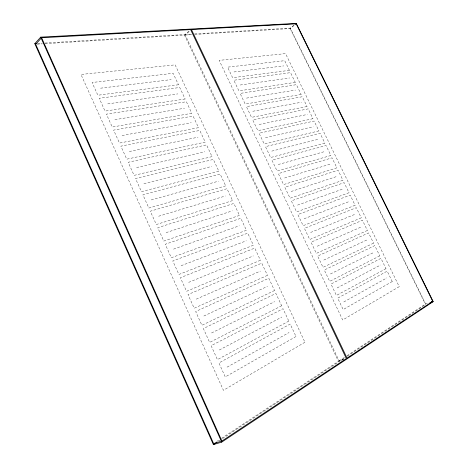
<?xml version="1.0" encoding="UTF-8"?>
<svg xmlns="http://www.w3.org/2000/svg" width="468" height="468" viewBox="0 0 468 468"><rect width="100%" height="100%" fill="white"/><g stroke="black" fill="none" stroke-linecap="round" stroke-linejoin="round"><path stroke-width="0.35" stroke-dasharray="2.34 1.75" d="M45.162 43.67L184.456 35.077L189.599 30.525M343.723 359.266L339.095 360.898L185.281 35.03L189.909 30.935M194.641 33.924L290.254 28.098L295.191 24.254M194.746 34.445L290.172 28.56L296.203 23.856M218.884 440.985L220.1 440.183M222.534 438.575L344.272 358.236M347.315 356.23L425.833 304.411L290.254 28.098M216.643 441.546L219.077 439.938M221.516 438.335L338.411 361.349L343.699 359.488M339.095 360.898L344.565 357.295M346.993 355.698L425.353 304.089L427.36 303.328M227.062 367.146L289.043 332.543M343.816 301.959L386.86 277.922M219.293 350.005L281.824 317.058M337.118 287.931L380.589 265.023M211.565 332.959L274.646 301.655M330.449 273.961L374.341 252.182M203.878 316.005L267.503 286.328M323.815 260.062L368.123 239.4M196.238 299.146L260.401 271.077M317.21 246.226L361.934 226.664M188.639 282.379L253.328 255.908M310.635 232.456L355.762 213.987M181.081 265.707L246.291 240.809M304.089 218.743L349.625 201.357M173.564 249.122L239.294 225.787M297.572 205.095L343.506 188.785M166.087 232.631L232.327 210.84M291.09 191.511L337.422 176.266M158.652 216.234L225.395 195.969M284.632 177.986L331.356 163.8M151.258 199.924L218.497 181.169M278.208 164.52L325.318 151.386M143.904 183.696L211.635 166.444M271.809 151.117L319.305 139.025M136.592 167.562L204.809 151.79M265.438 137.779L313.314 126.711M129.314 151.515L198.011 137.212M259.096 124.494L307.353 114.449M122.078 135.55L191.254 122.704M252.784 111.273L301.415 102.24M114.882 119.673L184.521 108.266M246.501 98.11L295.501 90.078M107.722 103.884L177.828 93.898M240.248 85.006L289.61 77.969M100.602 88.177L171.165 79.601M234.018 71.955L283.743 65.912M37.142 44.167L42.249 43.852M185.281 35.03L191.833 34.626M37.721 43.489L42.102 43.226M45.022 43.044L191.722 34.105M290.172 28.56L425.353 304.089M184.456 35.077L338.411 361.349M304.92 342.254L223.423 390.294L80.976 74.459L175.137 64.859L304.92 342.254M399.216 286.662L342.687 319.983L219.17 60.372L285.55 53.609L399.216 286.662M295.998 336.51L225.254 376.933L218.925 362.94L290.183 324.061L295.998 336.51M392.248 281.52L343.143 309.576L337.691 298.145L387.194 271.142L392.248 281.52M288.809 321.106L217.421 359.617L211.126 345.7L283.023 308.722L288.809 321.106M385.995 268.673L336.398 295.431L330.975 284.053L380.964 258.342L385.995 268.673M281.648 305.779L209.635 342.395L203.375 328.559L275.898 293.454L281.648 305.779M379.77 255.885L329.688 281.35L324.289 270.024L374.757 245.595L379.77 255.885M274.529 290.529L201.889 325.272L195.665 311.512L268.808 278.261L274.529 290.529M373.569 243.149L323.008 267.333L317.632 256.066L368.579 232.906L373.569 243.149M267.444 275.354L194.191 308.248L188.001 294.565L261.747 263.151L267.444 275.354M367.392 230.467L316.356 253.387L311.009 242.167L362.425 220.264L367.392 230.467M260.395 260.249L186.527 291.318L180.373 277.705L254.727 248.11L260.395 260.249M361.243 217.842L309.74 239.499L304.416 228.331L356.294 207.681L361.243 217.842M253.381 245.226L178.916 274.476L172.791 260.945L247.742 233.146L253.381 245.226M355.118 205.265L303.153 225.681L297.853 214.56L350.193 195.15L355.118 205.265M246.402 230.279L171.341 257.733L165.251 244.273L240.792 218.258L246.402 230.279M349.023 192.746L296.595 211.922L291.318 200.854L344.115 182.666L349.023 192.746M239.458 215.403L163.806 241.078L157.757 227.7L233.871 203.44L239.458 215.403M342.95 180.274L290.066 198.227L284.813 187.206L338.06 170.241L342.95 180.274M232.549 200.602L156.318 224.517L150.298 211.208L226.992 188.698L232.549 200.602M336.901 167.854L283.567 184.591L278.337 173.628L332.034 157.862L336.901 167.854M225.67 185.872L148.871 208.049L142.88 194.811L220.141 174.026L225.67 185.872M330.876 155.493L277.097 171.019L271.896 160.103L326.032 145.542L330.876 155.493M218.831 171.212L141.459 191.669L135.504 178.507L213.326 159.43L218.831 171.212M324.88 143.173L270.656 157.511L265.479 146.642L320.053 133.269L324.88 143.173M212.022 156.628L134.094 175.377L128.168 162.285L206.546 144.899L212.022 156.628M318.907 130.911L264.244 144.062L259.091 133.245L314.104 121.042L318.907 130.911M205.241 142.114L126.764 159.179L120.873 146.156L199.795 130.443L205.241 142.114M312.963 118.697L257.868 130.677L252.732 119.907L308.178 108.868L312.963 118.697M198.502 127.67L119.475 143.062L113.619 130.11L193.079 116.058L198.502 127.67M307.037 106.534L251.515 117.351L246.402 106.628L302.275 96.747L307.037 106.534M191.792 113.303L112.226 127.039L106.4 114.157L186.393 101.743L191.792 113.303M301.14 94.425L245.191 104.083L240.102 93.413L296.396 84.679L301.14 94.425M185.112 99L105.019 111.097L99.222 98.286L179.741 87.498L185.112 99M295.267 82.362L238.896 90.874L233.83 80.25L290.54 72.651L295.267 82.362M178.466 84.766L97.847 95.244L92.085 82.497L173.125 73.318L178.466 84.766M289.417 70.346L232.625 77.729L227.583 67.152L284.708 60.682L289.417 70.346"/><path stroke-width="0.7" d="M34.802 43.67L40.71 37.148L296.285 23.4L433.198 301.614L221.727 442.108L213.408 444.6L34.802 43.67L36.99 43.536M41.599 37.744L35.685 44.255L213.601 443.547L221.914 441.049L346.343 358.552L190.628 29.619L41.599 37.744L221.914 441.049M295.191 24.254L296.285 23.4M432.719 301.293L347.022 358.102L191.453 29.572L296.203 23.856L432.719 301.293L431.379 301.801M213.408 444.6L216.45 442.593M429.852 302.89L433.198 301.614M40.71 37.148L221.727 442.108"/></g></svg>
